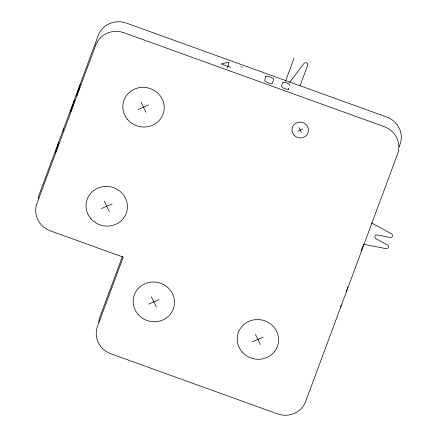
<?xml version="1.0" encoding="UTF-8"?>
<svg xmlns="http://www.w3.org/2000/svg" width="437" height="437" viewBox="0 0 437 437"><rect width="100%" height="100%" fill="white"/><g stroke="black" fill="none" stroke-linecap="round" stroke-linejoin="round"><path stroke-width="0.66" d="M340.385 307.085L340.532 306.9M346.017 291.927L346.17 291.741M57.384 147.892L58.864 142.123L55.384 152.775L58.771 143.658M63.015 131.095L63.163 130.526M63.594 129.532L63.742 128.964M80.042 85.499L80.173 84.882L77.819 91.218L76.612 95.927L79.244 88.618L78.966 89.59M227.513 67.981L228.993 62.212L221.106 63.917L230.681 67.369M240.967 67.069L241.115 66.5M242.606 67.659L242.754 67.09M289.54 85.515L289.512 84.576L288.005 83.462A5.812 1.732 20.4 0 0 284.624 82.238L282.504 82.462L281.488 86.411L283.149 87.979A5.812 1.732 20.4 0 0 286.53 89.197L288.3 89.285L288.737 88.635L288.3 89.285M361.661 250.084L362.153 248.161M347.601 287.978L347.918 287.098M122.409 256.426L99.969 316.863A22.134 21.123 14.4 0 0 98.773 322.244M285.514 81.206L294.025 58.301M300.082 85.679L307.643 65.321A2.081 1.983 14.4 0 0 303.983 63.452L289.584 82.527M399.107 146.876L400.057 144.314A22.134 21.123 14.4 0 0 386.598 116.99L126.435 23.117A22.134 21.123 14.4 0 0 98.265 35.419L39.412 193.913A22.134 21.123 14.4 0 0 38.276 198.693M361.099 251.106L361.776 249.281M362.453 247.457L363.579 244.42M347.442 288.415L346.492 290.949M340.822 306.179L341.231 305.102M138.239 109.496L148.804 104.885M101.455 208.558L112.019 203.942M297.761 131.133L302.737 128.953M148.553 304.185L159.117 299.569M252.619 341.734L263.183 337.118M363.573 244.234L385.986 248.653A2.103 2.005 14.4 0 0 387.368 244.933L375.891 238.689A2.103 2.005 14.4 0 1 377.268 234.975L390.126 237.504A2.103 2.005 14.4 0 0 391.503 233.79L371.494 222.897M299.061 127.626L301.437 132.46M140.998 102.067L146.045 112.314M255.377 334.305L260.425 344.547M104.219 201.129L109.261 211.371M151.311 296.756L156.359 306.998M70.641 111.899L73.312 104.831L74.514 100.144L71.832 107.376L70.641 111.899M265.565 76.464L264.729 80.829C266.772 82.577 269.64 83.664 272.327 83.571L273.688 79.392L273.535 78.884C271.497 77.136 268.629 76.033 265.931 76.147L265.565 76.464M95.796 45.038L36.943 203.533A22.134 21.123 14.4 0 0 50.402 230.856L123.245 257.136L97.495 326.483A22.134 21.123 14.4 0 0 110.954 353.801L277.457 413.883A22.134 21.123 14.4 0 0 305.627 401.581L397.588 153.933A22.134 21.123 14.4 0 0 384.128 126.61L123.966 32.737A22.134 21.123 14.4 0 0 95.796 45.038M293.959 135.071A8.303 7.921 14.4 0 0 308.052 132.859A8.303 7.921 14.4 0 0 298.739 122.202A8.303 7.921 14.4 0 0 293.959 135.071M138.108 314.443A20.752 19.802 14.4 0 0 173.347 308.915A20.752 19.802 14.4 0 0 150.055 282.269A20.752 19.802 14.4 0 0 138.108 314.443M127.795 119.754A20.752 19.802 14.4 0 0 163.034 114.232A20.752 19.802 14.4 0 0 139.742 87.586A20.752 19.802 14.4 0 0 127.795 119.754M91.011 218.817A20.752 19.802 14.4 0 0 126.249 213.289A20.752 19.802 14.4 0 0 102.957 186.643A20.752 19.802 14.4 0 0 91.011 218.817M242.174 351.993A20.752 19.802 14.4 0 0 277.413 346.465A20.752 19.802 14.4 0 0 254.121 319.818A20.752 19.802 14.4 0 0 242.174 351.993"/></g></svg>
